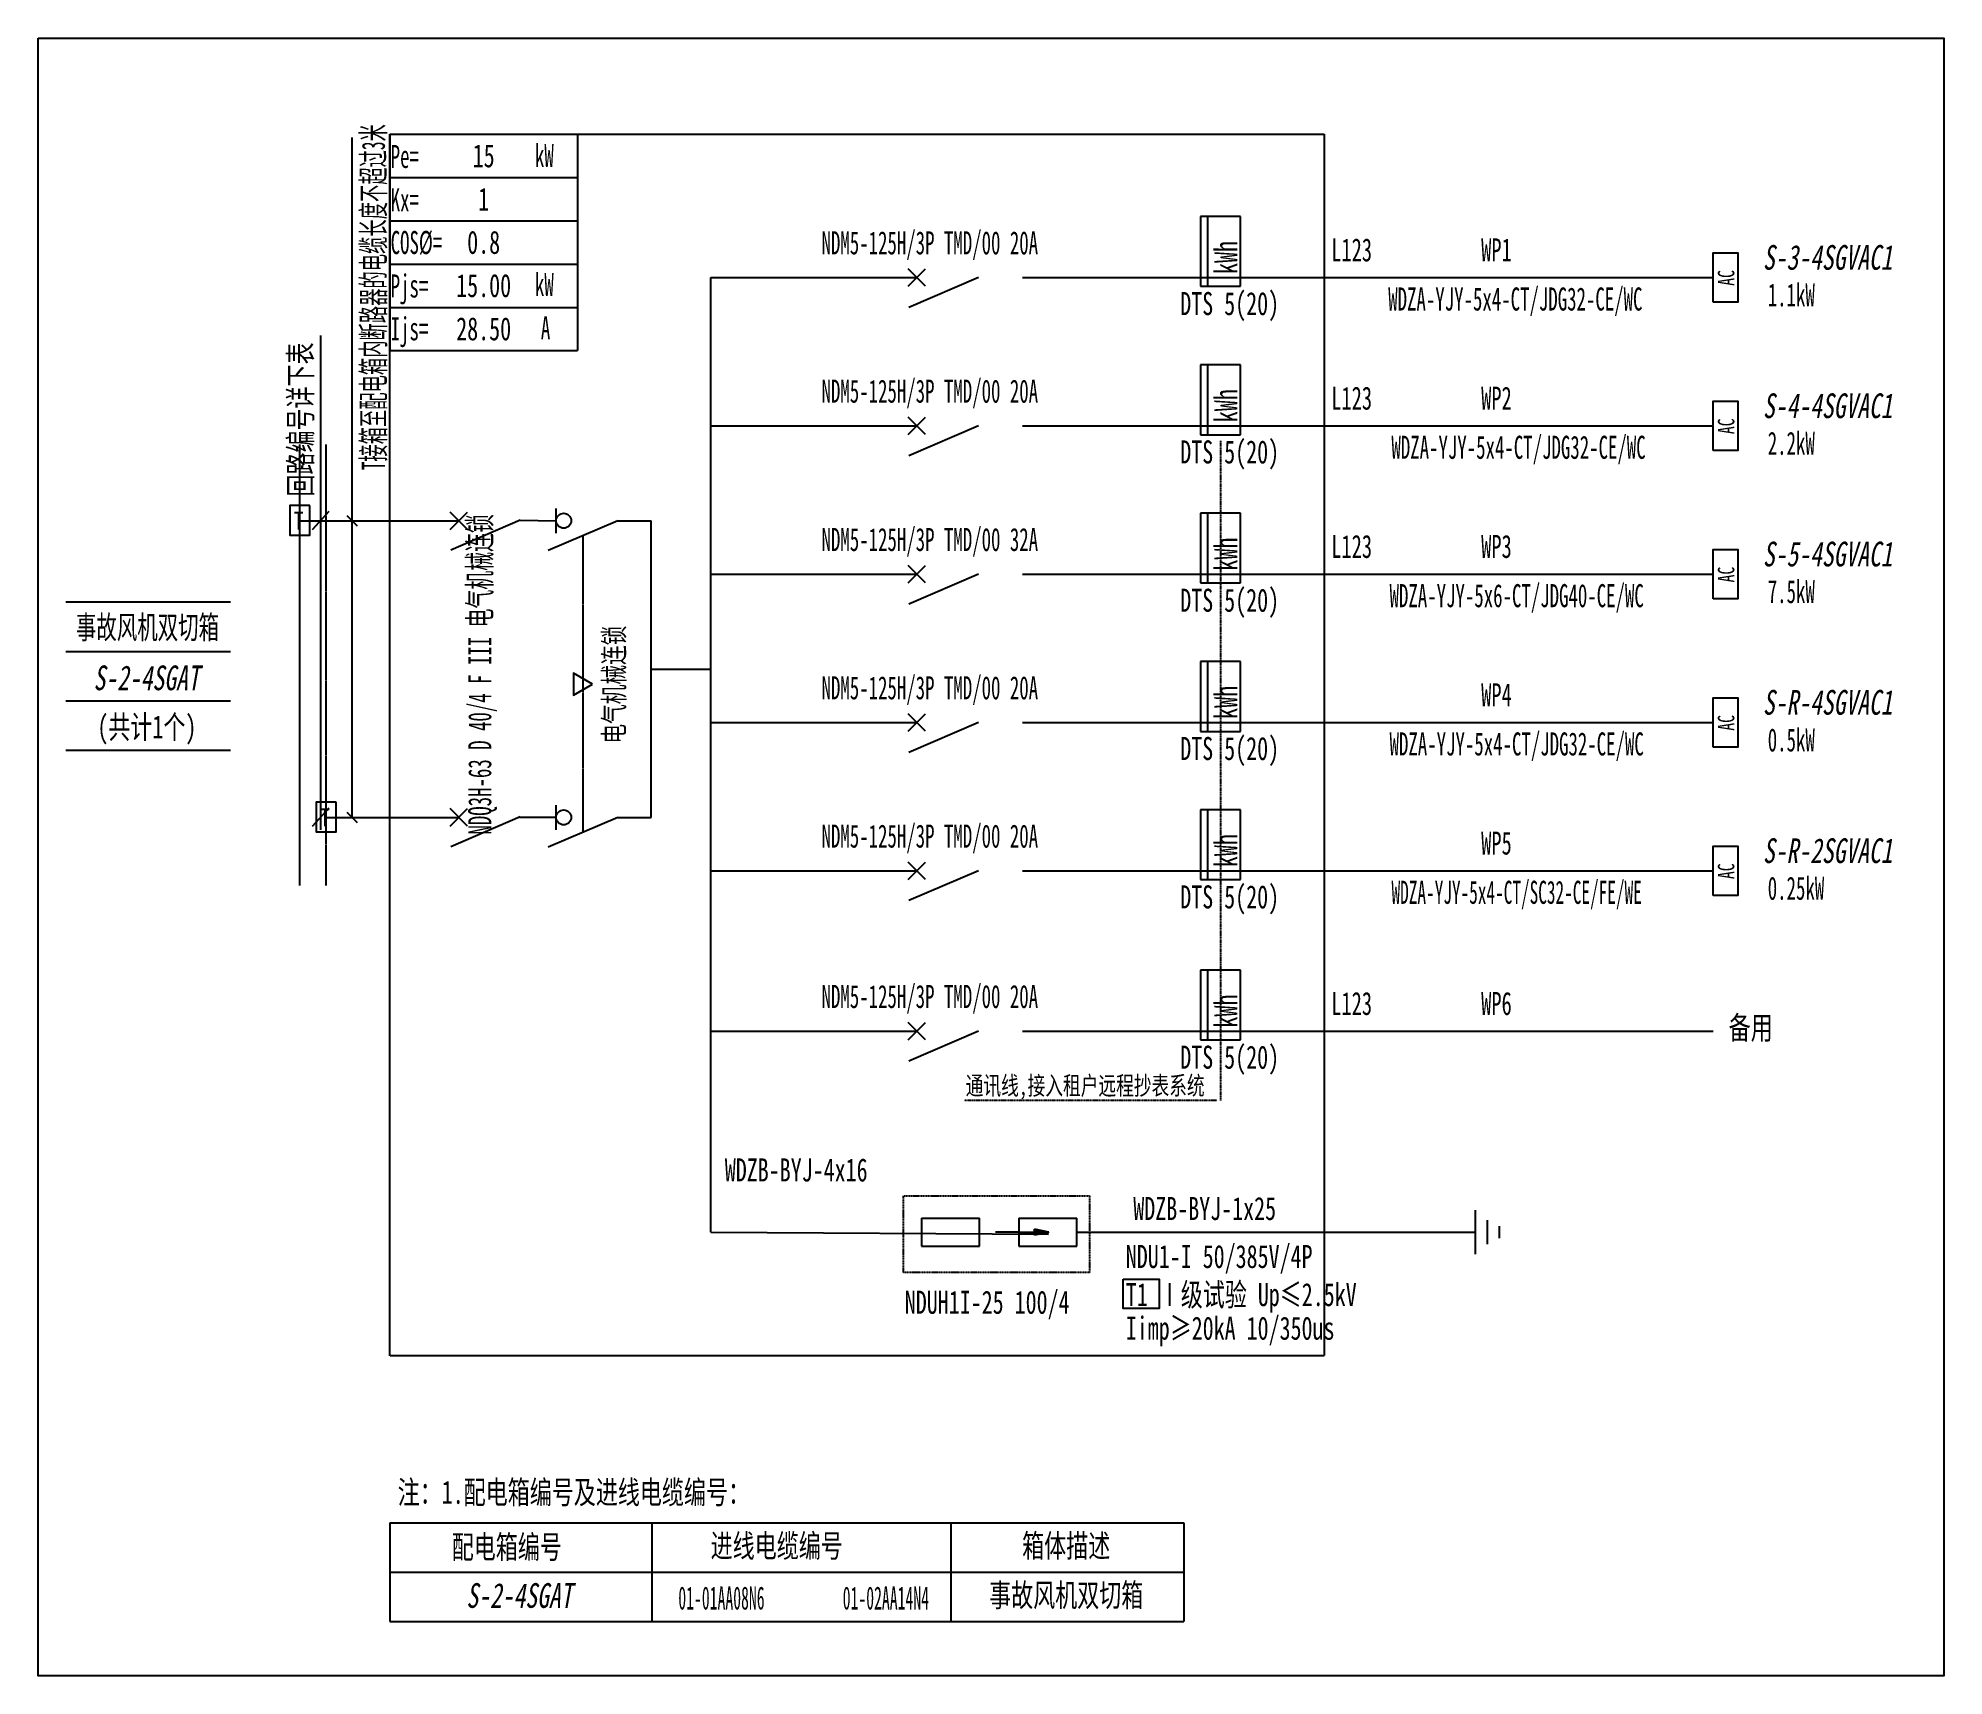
# Model space of a CAD drawing. Extents: x 403649 to 406214, y 364177 to 366382.
import ezdxf
from ezdxf.enums import TextEntityAlignment as Align

# ---------------------------------------------------------------- set-up
doc = ezdxf.new("R2010")
doc.units = 0
doc.header["$MEASUREMENT"] = 0
for name, pattern in [('DASH', [0.35, 0.25, -0.1]), ('DASHDOT', [1, 0.5, -0.25, 0, -0.25]), ('DASHED', [0.75, 0.5, -0.25]), ('DASHED2', [0.375, 0.25, -0.125])]:
    doc.linetypes.add(name, pattern=pattern)
for name, color, linetype in [('D_E_Eqpm(强电设备)', 100, 'Continuous'), ('D_E_Eqpm（强电设备）', 100, 'Continuous'), ('D_E_Text(强电文字)', 51, 'Continuous'), ('D_E_Text（强电文字）', 51, 'Continuous'), ('D_E_Wire(强电线缆)', 10, 'Continuous'), ('D_E_WireEm（强电应急照明线缆）', 10, 'DASHED'), ('D_E_Wire（强电线缆）', 10, 'Continuous'), ('D_T_TableDim（表格尺寸）', 255, 'Continuous'), ('DQ-远程抄表', 3, 'DASHDOT'), ('DQ_Eqpm', 100, 'Continuous'), ('FL09U293_E72-地下室配电箱系统图$0$D_E_Eqpm（强电设备）', 100, 'Continuous'), ('系统图', 220, 'Continuous')]:
    doc.layers.add(name, color=color, linetype=linetype)
doc.styles.add('$1$电气', font='', dxfattribs={"width": 0.7})
doc.styles.add('$1$电气箱', font='simhei.ttf', dxfattribs={"width": 0.8, "oblique": 10})
doc.styles.add('电气', font='', dxfattribs={"width": 0.7})
doc.styles.add('电气箱', font='simhei.ttf', dxfattribs={"width": 0.8, "oblique": 10})
doc.styles.get('$1$电气').set_extended_font_data('SimSun')
doc.styles.get('电气').set_extended_font_data('SimSun')

msp = doc.modelspace()

# ---------------------------------------------------------------- linework, layer by layer
at = {"linetype": 'DASHED'}
for p, q in [((404122.6, 364607.9), (404122.6, 366252)), ((404122.6, 366252), (405380.3, 366252)), ((405380.3, 366252), (405380.3, 364607.9)), ((405380.3, 364607.9), (404122.6, 364607.9))]:
    msp.add_line(p, q, dxfattribs=at)
at = {"linetype": 'DASHED2'}
msp.add_lwpolyline([(404813.9, 364823), (405064.5, 364823), (405064.5, 364719.8), (404813.9, 364719.8)], close=True, dxfattribs=at)
at = {"layer": 'D_E_Eqpm(强电设备)'}
for p, q in [((404203.5, 365720.1), (404227, 365743.6)), ((404227, 365720.1), (404203.5, 365743.6)), ((404203.5, 365320.8), (404227, 365344.4)), ((404227, 365320.8), (404203.5, 365344.4)), ((404838.4, 364792.9), (404916.4, 364792.9)), ((404838.4, 364792.9), (404838.4, 364755.2)), ((404916.1, 364755.2), (404916.1, 364792.9)), ((404969.3, 364792.9), (405047.3, 364792.9)), ((404969.3, 364792.9), (404969.3, 364755.2)), ((405047.1, 364755.2), (405047.1, 364792.9)), ((404969.3, 364774.1), (404937.9, 364774.1)), ((404969.3, 364774.1), (405009.8, 364774.1)), ((405009.8, 364774.1), (404990.2, 364778.1)), ((404990.2, 364770.1), (404990.2, 364778.1)), ((405009.8, 364774.1), (404990.2, 364770.1)), ((404838.4, 364755.2), (404916.1, 364755.2)), ((404969.3, 364755.2), (405047.1, 364755.2))]:
    msp.add_line(p, q, dxfattribs=at)
msp.add_solid([(404990.2, 364770.1), (405009.8, 364774.1), (404990.2, 364778.1)], dxfattribs=at)
at = {"layer": 'D_E_Eqpm（强电设备）'}
for p, q in [((405213.7, 366141.2), (405213.7, 366047.4)), ((405267.7, 366141.2), (405213.7, 366141.2)), ((405213.7, 366141.2), (405213.7, 366047.4)), ((405223.4, 366141.2), (405223.4, 366047.4)), ((405223.4, 366141.2), (405223.4, 366047.4)), ((405267.7, 366047.4), (405267.7, 366141.2)), ((404820.1, 366047.5), (404843.6, 366071)), ((404843.6, 366047.5), (404820.1, 366071)), ((404915, 366059.3), (404821.1, 366019)), ((405213.7, 366047.4), (405267.7, 366047.4)), ((405213.7, 365941.6), (405213.7, 365847.7)), ((405267.7, 365941.6), (405213.7, 365941.6)), ((405213.7, 365941.6), (405213.7, 365847.7)), ((405223.4, 365941.6), (405223.4, 365847.7)), ((405223.4, 365941.6), (405223.4, 365847.7)), ((405267.7, 365847.7), (405267.7, 365941.6)), ((404820.1, 365847.9), (404843.6, 365871.4)), ((404843.6, 365847.9), (404820.1, 365871.4)), ((404915, 365859.6), (404821.1, 365819.4)), ((405213.7, 365847.7), (405267.7, 365847.7)), ((404346.3, 365715.2), (404346.3, 365748.5)), ((405213.7, 365741.9), (405213.7, 365648.1)), ((405213.7, 365741.9), (405213.7, 365648.1)), ((405267.7, 365741.9), (405213.7, 365741.9)), ((405223.4, 365741.9), (405223.4, 365648.1)), ((405223.4, 365741.9), (405223.4, 365648.1)), ((405267.7, 365648.1), (405267.7, 365741.9)), ((404429.5, 365731.9), (404335.6, 365691.6)), ((404820.1, 365648.2), (404843.6, 365671.8)), ((404843.6, 365648.2), (404820.1, 365671.8)), ((404915, 365660), (404821.1, 365619.7)), ((405213.7, 365648.1), (405267.7, 365648.1)), ((405213.7, 365542.3), (405213.7, 365448.4)), ((405267.7, 365542.3), (405213.7, 365542.3)), ((405213.7, 365542.3), (405213.7, 365448.4)), ((405223.4, 365542.3), (405223.4, 365448.4)), ((405223.4, 365542.3), (405223.4, 365448.4)), ((405267.7, 365448.4), (405267.7, 365542.3)), ((404820.1, 365448.6), (404843.6, 365472.1)), ((404843.6, 365448.6), (404820.1, 365472.1)), ((404915, 365460.4), (404821.1, 365420.1)), ((405213.7, 365448.4), (405267.7, 365448.4)), ((404429.5, 365332.6), (404335.6, 365292.3)), ((404346.3, 365316), (404346.3, 365349.2)), ((405213.7, 365342.6), (405213.7, 365248.8)), ((405267.7, 365342.6), (405213.7, 365342.6)), ((405213.7, 365342.6), (405213.7, 365248.8)), ((405223.4, 365342.6), (405223.4, 365248.8)), ((405223.4, 365342.6), (405223.4, 365248.8)), ((405267.7, 365248.8), (405267.7, 365342.6)), ((404820.1, 365249), (404843.6, 365272.5)), ((404843.6, 365249), (404820.1, 365272.5)), ((404915, 365260.7), (404821.1, 365220.5)), ((405213.7, 365248.8), (405267.7, 365248.8)), ((405213.7, 365126.8), (405213.7, 365033)), ((405213.7, 365126.8), (405213.7, 365033)), ((405267.7, 365126.8), (405213.7, 365126.8)), ((405223.4, 365126.8), (405223.4, 365033)), ((405223.4, 365126.8), (405223.4, 365033)), ((405267.7, 365033), (405267.7, 365126.8)), ((404820.1, 365033.1), (404843.6, 365056.6)), ((404843.6, 365033.1), (404820.1, 365056.6)), ((404915, 365044.9), (404821.1, 365004.6)), ((405213.7, 365033), (405267.7, 365033))]:
    msp.add_line(p, q, dxfattribs=at)
at = {"layer": 'D_E_Eqpm（强电设备）', "linetype": 'DASH'}
msp.add_line((404382.6, 365312.5), (404382.6, 365711.7), dxfattribs=at)
at = {"layer": 'D_E_Eqpm（强电设备）'}
for points in [[(405904, 366026), (405904, 366092.5), (405937.3, 366092.5), (405937.3, 366026)], [(405904, 365826.4), (405904, 365892.9), (405937.3, 365892.9), (405937.3, 365826.4)], [(405904, 365626.7), (405904, 365693.3), (405937.3, 365693.3), (405937.3, 365626.7)], [(404395.4, 365512.1), (404369.7, 365526.9), (404369.7, 365497.3)], [(405904, 365427.1), (405904, 365493.6), (405937.3, 365493.6), (405937.3, 365427.1)], [(405904, 365227.4), (405904, 365294), (405937.3, 365294), (405937.3, 365227.4)]]:
    msp.add_lwpolyline(points, close=True, dxfattribs=at)
for centre in [(404356.5, 365731.9), (404356.5, 365332.6)]:
    msp.add_circle(centre, 10.1, dxfattribs=at)
at = {"layer": 'D_E_Text(强电文字)', "color": 51}
msp.add_line((404071.7, 365332.6), (404071.7, 366247.7), dxfattribs=at)
for points in [[(404064.8, 365738.8), (404078.6, 365724.9)], [(404064.8, 365339.5), (404078.6, 365325.7)]]:
    msp.add_lwpolyline(points, dxfattribs=at)
at = {"layer": 'D_E_Text（强电文字）'}
for p, q in [((404122.6, 366252), (404374.9, 366252)), ((404122.6, 366252), (404122.6, 365960.9)), ((404374.9, 366252), (404374.9, 365960.9)), ((404122.6, 366193.8), (404374.9, 366193.8)), ((404122.6, 366135.5), (404374.9, 366135.5)), ((404122.6, 366077.3), (404374.9, 366077.3)), ((404122.6, 366019.1), (404374.9, 366019.1)), ((404029.1, 365981), (404029.1, 365316)), ((404122.6, 365960.9), (404374.9, 365960.9)), ((404040.3, 365744.1), (404017.8, 365719.6)), ((404040.3, 365344.8), (404017.8, 365320.3))]:
    msp.add_line(p, q, dxfattribs=at)
msp.add_lwpolyline([(405109.8, 364711.1), (405158, 364711.1), (405158, 364671.4), (405109.8, 364671.4)], close=True, dxfattribs=at)
at = {"layer": 'D_E_Wire(强电线缆)'}
for p, q in [((404001.3, 365241), (404001.3, 365834.5)), ((404001.3, 365731.9), (404215.2, 365731.9))]:
    msp.add_line(p, q, dxfattribs=at)
at = {"layer": 'D_E_Wire(强电线缆)', "linetype": 'DASH'}
for p, q in [((404036.8, 365241), (404036.8, 365834.5)), ((404036.8, 365332.6), (404215.2, 365332.6))]:
    msp.add_line(p, q, dxfattribs=at)
at = {"layer": 'D_E_WireEm（强电应急照明线缆）'}
msp.add_line((404346.3, 365332.6), (404296.7, 365332.6), dxfattribs=at)
at = {"layer": 'D_E_Wire（强电线缆）'}
for p, q in [((404554.8, 364774.1), (404554.8, 366059.3)), ((404554.8, 366059.3), (404831.8, 366059.3)), ((404974.3, 366059.3), (405214.2, 366059.3)), ((405214.2, 366059.3), (405904, 366059.3)), ((404554.8, 365859.6), (404831.8, 365859.6)), ((404974.3, 365859.6), (405214.2, 365859.6)), ((405214.2, 365859.6), (405904, 365859.6)), ((404298.1, 365732.5), (404346.3, 365731.9)), ((404429.5, 365731.9), (404474.4, 365731.9)), ((404474.4, 365332.6), (404474.4, 365731.9)), ((404554.8, 365660), (404831.8, 365660)), ((404974.3, 365660), (405214.2, 365660)), ((405214.2, 365660), (405904, 365660)), ((404474.4, 365532.2), (404554.8, 365532.2)), ((404554.8, 365460.4), (404831.8, 365460.4)), ((404974.3, 365460.4), (405214.2, 365460.4)), ((405214.2, 365460.4), (405904, 365460.4)), ((404429.5, 365332.6), (404474.4, 365332.6)), ((404554.8, 365260.7), (404831.8, 365260.7)), ((404974.3, 365260.7), (405214.2, 365260.7)), ((405214.2, 365260.7), (405904, 365260.7)), ((404554.8, 365044.9), (404831.8, 365044.9)), ((404974.3, 365044.9), (405214.2, 365044.9)), ((405214.2, 365044.9), (405904, 365044.9)), ((405584.1, 364744.5), (405584.1, 364803.7)), ((405600.3, 364758), (405600.3, 364790.3)), ((404554.8, 364774.1), (405009.3, 364771.4)), ((405047.1, 364774.1), (405584.1, 364774.1)), ((405616.4, 364766), (405616.4, 364782.2))]:
    msp.add_line(p, q, dxfattribs=at)
at = {"layer": 'D_T_TableDim（表格尺寸）', "color": 255}
for p, q in [((403686.1, 365622.6), (403907.9, 365622.6)), ((403686.1, 365556), (403907.9, 365556)), ((403686.1, 365489.5), (403907.9, 365489.5)), ((403686.1, 365422.9), (403907.9, 365422.9))]:
    msp.add_line(p, q, dxfattribs=at)
at = {"layer": 'D_T_TableDim（表格尺寸）', "ltscale": 3.5}
for p, q in [((404122.6, 364383.1), (405191.2, 364383.1)), ((404122.6, 364383.1), (404122.6, 364250)), ((404475.1, 364383.1), (404475.1, 364250)), ((404877.6, 364383.1), (404877.6, 364250)), ((405191.2, 364383.1), (405191.2, 364250)), ((404122.6, 364316.5), (405191.2, 364316.5)), ((404122.6, 364316.5), (405191.2, 364316.5)), ((404475.1, 364316.5), (404475.1, 364250)), ((404877.6, 364316.5), (404877.6, 364250)), ((404122.6, 364250), (405191.2, 364250))]:
    msp.add_line(p, q, dxfattribs=at)
at = {"layer": 'DQ-远程抄表'}
for p, q in [((405240.7, 365839.6), (405240.7, 364951.5)), ((405235.7, 364951.5), (404895.5, 364951.5))]:
    msp.add_line(p, q, dxfattribs=at)
at = {"layer": 'DQ_Eqpm'}
for points in [[(404014.6, 365752.2), (403988, 365752.2), (403988, 365712.3), (404014.6, 365712.3)], [(404050.1, 365353), (404023.5, 365353), (404023.5, 365313), (404050.1, 365313)]]:
    msp.add_lwpolyline(points, close=True, dxfattribs=at)
at = {"layer": 'FL09U293_E72-地下室配电箱系统图$0$D_E_Eqpm（强电设备）'}
for p, q in [((404298.1, 365732.5), (404204.5, 365692.3)), ((404298.1, 365333.2), (404204.5, 365293.1))]:
    msp.add_line(p, q, dxfattribs=at)
at = {"layer": '系统图', "ltscale": 9973.992009}
msp.add_lwpolyline([(403649, 366381.5), (406214.5, 366381.5), (406214.5, 364177), (403649, 364177)], close=True, dxfattribs=at)

# ---------------------------------------------------------------- texts
at = {"layer": 'D_E_Eqpm（强电设备）', "color": 51, "style": '电气', "width": 0.7}
for p in [(405921.3, 366058.7), (405921.3, 365859), (405921.3, 365659.4), (405921.3, 365459.8), (405921.3, 365260.1)]:
    msp.add_text('AC', height=22.18, rotation=90, dxfattribs=at).set_placement(p, align=Align.MIDDLE_CENTER)
at = {"layer": 'D_E_Text(强电文字)', "color": 51, "style": '电气', "width": 0.55}
msp.add_text('T接箱至配电箱内断路器的电缆长度不超过3米', height=31.055, rotation=90, dxfattribs=at).set_placement((404115.8, 365799.8))
at = {"layer": 'D_E_Text(强电文字)'}
for s, height, style, width, p in [('1.1kW', 31.05, '$1$电气', 0.6, (405977.4, 366020.3)), ('2.2kW', 31.05, '$1$电气', 0.6, (405977.4, 365820.6)), ('7.5kW', 31.05, '$1$电气', 0.6, (405977.4, 365621)), ('0.5kW', 31.05, '$1$电气', 0.6, (405977.4, 365421.3)), ('0.25kW', 31.05, '$1$电气', 0.6, (405977.4, 365221.7)), ('WDZB-BYJ-4x16', 31.055, '电气', 0.7, (404573.4, 364842.5)), ('WDZB-BYJ-1x25', 31.055, '电气', 0.7, (405123.3, 364790.6)), ('T1 Ⅰ级试验 Up≤2.5kV ', 31.055, '电气', 0.7, (405113.2, 364674.7)), ('Iimp≥20kA 10/350us', 31.055, '电气', 0.7, (405113.2, 364629.5))]:
    msp.add_text(s, height=height, dxfattribs=dict(at, style=style, width=width)).set_placement(p)
at = {"layer": 'D_E_Text(强电文字)', "color": 51, "true_color": 0xffff7f, "style": '电气', "width": 0.7}
msp.add_text('NDU1-I 50/385V/4P', height=31.055, dxfattribs=at).set_placement((405113.2, 364726))
at = {"layer": 'D_E_Text（强电文字）', "linetype": 'Continuous', "style": '电气', "width": 0.6}
for s, height, p in [('Pe=', 31.05, (404123.6, 366206.7)), ('kW', 31.05, (404317.8, 366207.8)), ('Kx=', 31.05, (404123.6, 366148.3)), ('COS%%C=', 31.05, (404123.6, 366090.9)), ('Pjs=', 31.05, (404123.6, 366032.4)), ('kW', 31.05, (404317.8, 366034.3)), ('Ijs=', 31.05, (404123.6, 365974.8)), ('A', 31.1, (404325.8, 365976.1))]:
    msp.add_text(s, height=height, dxfattribs=at).set_placement(p)
at = {"layer": 'D_E_Text（强电文字）'}
for s, height, style, width, p in [('NDM5-125H/3P TMD/00 20A', 31.055, '电气', 0.6, (404849.4, 366103.4)), ('WDZA-YJY-5x4-CT/JDG32-CE/WC', 31.055, '$1$电气', 0.6, (405637.6, 366027.8)), ('DTS 5(20)', 31.05, '电气', 0.7, (405253.1, 366021.8)), ('NDM5-125H/3P TMD/00 20A', 31.055, '电气', 0.6, (404849.4, 365903.8)), ('DTS 5(20)', 31.05, '电气', 0.7, (405253.1, 365822.1)), ('WDZA-YJY-5x4-CT/JDG32-CE/WC', 31.055, '$1$电气', 0.6, (405641.9, 365828.2)), ('NDM5-125H/3P TMD/00 32A', 31.055, '电气', 0.6, (404849.4, 365704.1)), ('DTS 5(20)', 31.05, '电气', 0.7, (405253.1, 365622.5)), ('WDZA-YJY-5x6-CT/JDG40-CE/WC', 31.055, '$1$电气', 0.6, (405639.4, 365628.5)), ('事故风机双切箱', 31.05, '$1$电气', 0.65, (403796.2, 365589.1)), ('NDM5-125H/3P TMD/00 20A', 31.055, '电气', 0.6, (404849.4, 365504.5)), ('DTS 5(20)', 31.05, '电气', 0.7, (405253.1, 365422.9)), ('WDZA-YJY-5x4-CT/JDG32-CE/WC', 31.055, '$1$电气', 0.6, (405639.4, 365428.9)), ('NDM5-125H/3P TMD/00 20A', 31.055, '电气', 0.6, (404849.4, 365304.9)), ('DTS 5(20)', 31.05, '电气', 0.7, (405253.1, 365223.2)), ('WDZA-YJY-5x4-CT/SC32-CE/FE/WE', 31.055, '$1$电气', 0.55, (405639.4, 365229.2)), ('NDM5-125H/3P TMD/00 20A', 31.055, '电气', 0.6, (404849.4, 365089)), ('DTS 5(20)', 31.05, '电气', 0.7, (405253.1, 365007.4)), ('配电箱编号', 31.05, '电气', 0.7, (404279.9, 364351.2)), ('进线电缆编号', 31.05, '电气', 0.7, (404643.3, 364352.8)), ('箱体描述', 31.05, '电气', 0.7, (405033, 364352.8)), ('事故风机双切箱', 31.05, '电气', 0.7, (405033, 364286.3)), ('01-01AA08N6', 31.055, '电气', 0.5, (404568.9, 364281.6)), ('01-02AA14N4', 31.055, '电气', 0.5, (404790.2, 364281.6))]:
    msp.add_text(s, height=height, dxfattribs=dict(at, style=style, width=width)).set_placement(p, align=Align.MIDDLE)
at = {"layer": 'D_E_Text（强电文字）', "width": 0.7}
for s, height, style, p in [('kWh', 31.05, '电气', (405263.3, 366064.1)), ('回路编号详下表', 31.05, '$1$电气', (404017.7, 365764.4)), ('kWh', 31.05, '电气', (405263.3, 365864.5)), ('kWh', 31.05, '电气', (405263.3, 365664.8)), ('电气机械连锁', 27.73, '电气', (404438.1, 365431.9)), ('kWh', 31.05, '电气', (405263.3, 365465.2)), ('kWh', 31.05, '电气', (405263.3, 365265.6)), ('kWh', 31.05, '电气', (405263.3, 365049.7))]:
    msp.add_text(s, height=height, rotation=90, dxfattribs=dict(at, style=style)).set_placement(p)
at = {"layer": 'D_E_Text（强电文字）'}
for s, height, style, width, p in [('L123', 31.05, '$1$电气', 0.65, (405389.8, 366081)), ('WP1', 31.05, '$1$电气', 0.65, (405591.6, 366081)), ('L123', 31.05, '$1$电气', 0.65, (405389.8, 365881.4)), ('WP2', 31.05, '$1$电气', 0.65, (405591.6, 365881.4)), ('L123', 31.05, '$1$电气', 0.65, (405389.8, 365681.8)), ('WP3', 31.05, '$1$电气', 0.65, (405591.6, 365681.8)), ('WP4', 31.05, '$1$电气', 0.65, (405591.6, 365482.1)), ('WP5', 31.05, '$1$电气', 0.65, (405591.6, 365282.5)), ('L123', 31.05, '$1$电气', 0.65, (405389.8, 365066.6)), ('WP6', 31.05, '$1$电气', 0.65, (405591.6, 365066.6)), ('备用', 31.05, '电气', 0.7, (405924.8, 365033.9)), ('注：1.配电箱编号及进线电缆编号：', 31.055, '电气', 0.7, (404133, 364408.6))]:
    msp.add_text(s, height=height, dxfattribs=dict(at, style=style, width=width)).set_placement(p)
at = {"layer": 'D_E_Text（强电文字）', "style": '$1$电气箱', "oblique": 10, "width": 0.7}
for s, p in [('S-3-4SGVAC1', (405970.9, 366069.7)), ('S-4-4SGVAC1', (405970.9, 365870)), ('S-5-4SGVAC1', (405970.9, 365670.4)), ('S-R-4SGVAC1', (405970.9, 365470.8)), ('S-R-2SGVAC1', (405970.9, 365271.1))]:
    msp.add_text(s, height=33.273, dxfattribs=at).set_placement(p)
at = {"layer": 'D_E_Text（强电文字）', "style": '电气', "width": 0.6}
msp.add_text('NDQ3H-63 D 40/4 F III 电气机械连锁', height=31.055, rotation=90, dxfattribs=at).set_placement((404245, 365525.1), align=Align.MIDDLE)
at = {"layer": 'D_E_Text（强电文字）', "color": 7, "style": '$1$电气箱', "oblique": 10, "width": 0.7}
msp.add_text('S-2-4SGAT', height=33.27, dxfattribs=at).set_placement((403794.9, 365520.4), align=Align.MIDDLE)
at = {"layer": 'D_E_Text（强电文字）', "style": '$1$电气', "width": 0.7}
msp.add_text('(共计1个)', height=31.05, dxfattribs=at).set_placement((403795.4, 365438.8), align=Align.CENTER)
at = {"layer": 'D_E_Text（强电文字）', "color": 51, "true_color": 0xffff7f, "style": '电气', "width": 0.7}
msp.add_text('NDUH1I-25 100/4', height=31.055, dxfattribs=at).set_placement((404815.7, 364664.4))
at = {"layer": 'D_E_Text（强电文字）', "style": '电气箱', "oblique": 10, "width": 0.7}
msp.add_text('S-2-4SGAT', height=33.27, dxfattribs=at).set_placement((404296.8, 364285.2), align=Align.MIDDLE)
at = {"layer": 'D_E_Text（强电文字）', "width": 252.296, "attachment_point": 5, "style": '电气'}
for s, insert, char_height in [('15', (404248.8, 366222.9), 31.05), ('1', (404248.8, 366164.6), 31.1), ('0.8', (404248.8, 366106.4), 31.05), ('{\\C200;15.00}', (404248.8, 366048.2), 31.055), ('{\\C200;28.50}', (404248.8, 365990), 31.055)]:
    msp.add_mtext(s, dxfattribs=dict(at, insert=insert, char_height=char_height))
at = {"layer": 'DQ-远程抄表', "style": '电气', "width": 0.7}
msp.add_text('通讯线,接入租户远程抄表系统', height=24.955, dxfattribs=at).set_placement((404897.7, 364959.1))
at = {"layer": 'DQ_Eqpm', "color": 51, "style": '电气', "width": 0.8}
for p in [(403993.2, 365719.7), (404028.6, 365320.5)]:
    msp.add_text('T', height=24.4, dxfattribs=at).set_placement(p)

doc.saveas('drawing.dxf')
